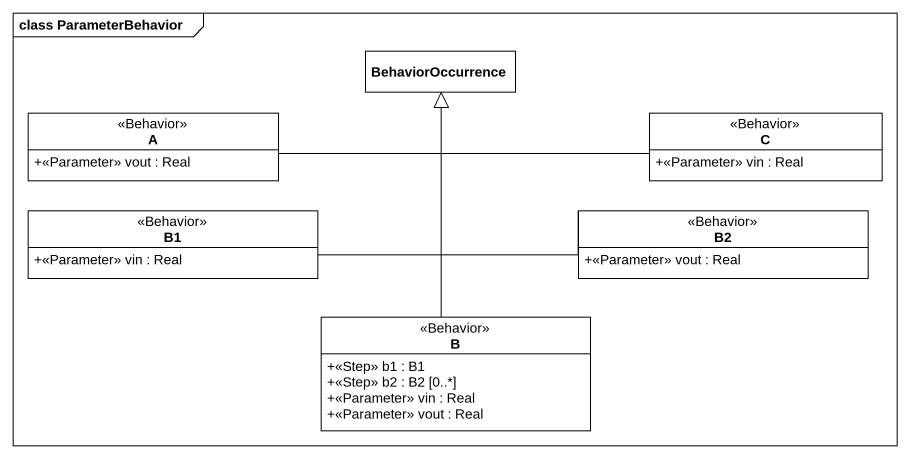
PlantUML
@startuml
mainframe class ParameterBehavior
hide circle
hide empty members
skinparam classAttributeIconSize 0
class BehaviorOccurrence
class A <<Behavior>> {
  +<<Parameter>> vout : Real
}
class C <<Behavior>> {
  +<<Parameter>> vin : Real
}
class B1 <<Behavior>> {
  +<<Parameter>> vin : Real
}
class B2 <<Behavior>> {
  +<<Parameter>> vout : Real
}
class B <<Behavior>> {
  +<<Step>> b1 : B1
  +<<Step>> b2 : B2 [0..*]
  +<<Parameter>> vin : Real
  +<<Parameter>> vout : Real
}
A -right-|> BehaviorOccurrence
C -left-|> BehaviorOccurrence
B1 -up-|> BehaviorOccurrence
B2 -up-|> BehaviorOccurrence
B -up-|> BehaviorOccurrence
@enduml
